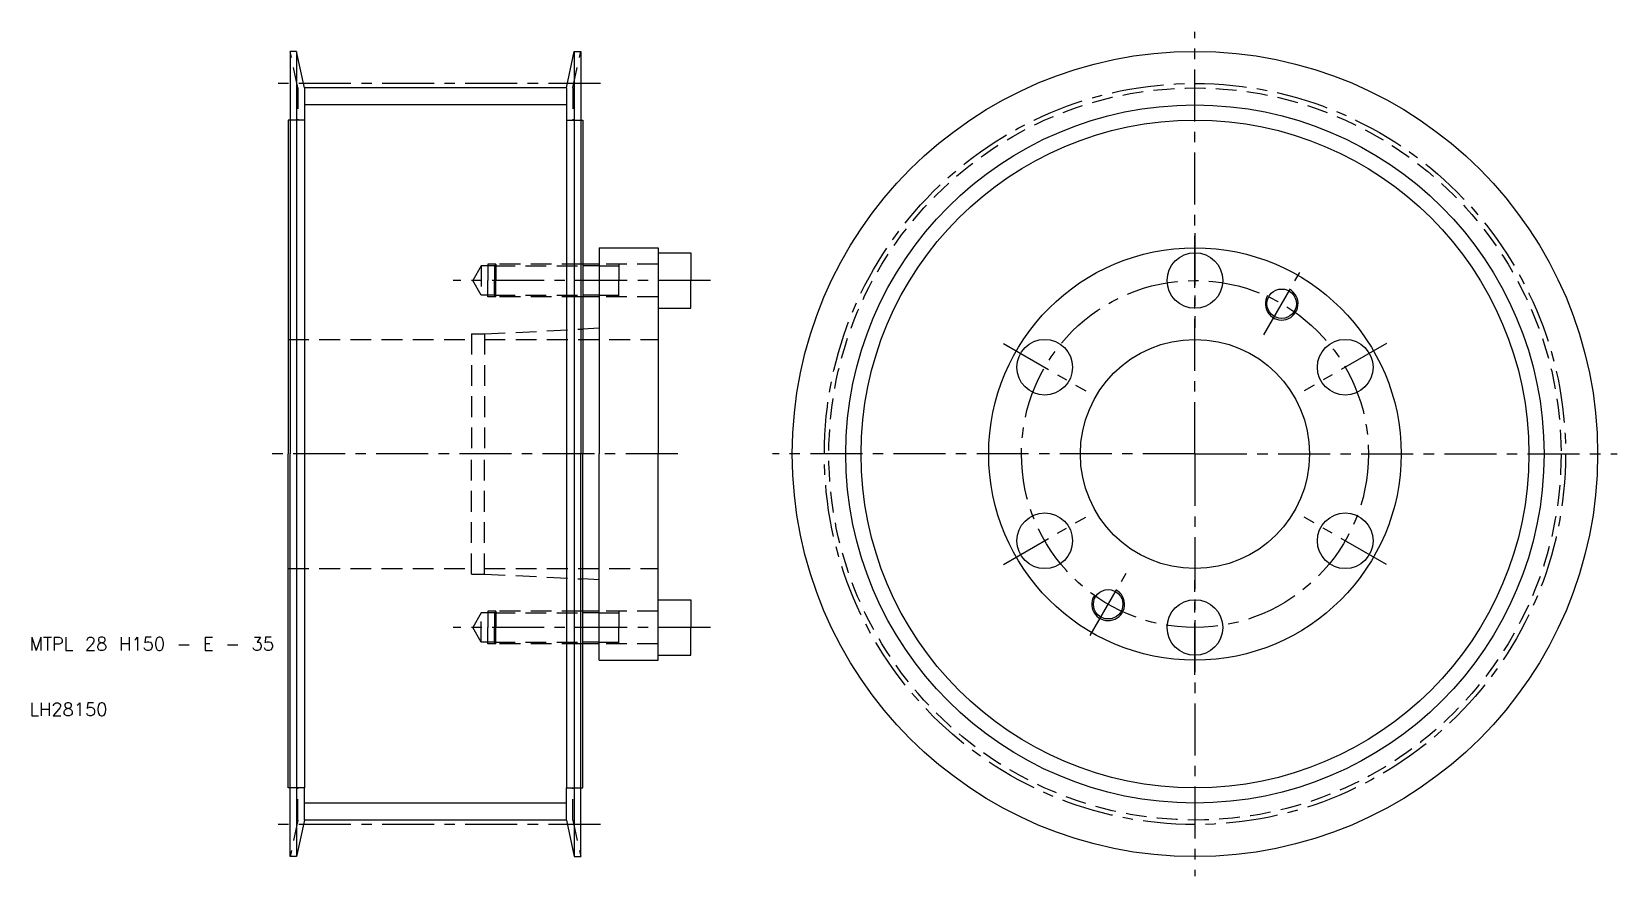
# Model space of a CAD drawing. Extents: x 10 to 252, y -14 to 114.
import ezdxf

# ---------------------------------------------------------------- set-up
doc = ezdxf.new("R2010")
doc.units = 0
doc.header["$LTSCALE"] = 0.25
doc.linetypes.add('CENTER', pattern=[50.8, 31.75, -6.35, 6.35, -6.35])
doc.linetypes.add('DASHED', pattern=[19.05, 12.7, -6.35])
doc.layers.get('0').update_dxf_attribs({"linetype": 'CONTINUOUS'})
doc.layers.add('CENTER', color=1, linetype='CENTER')
doc.styles.get("Standard").update_dxf_attribs({"font": 'txt.shx'})

msp = doc.modelspace()

# ---------------------------------------------------------------- linework, layer by layer
for p, q in [((49.8, 111.5), (49.8, 101)), ((50.8, 111.5), (49.8, 111.5)), ((50.8, 111.5), (50.8, -11.5)), ((52, 105.91), (50.8, 111.5)), ((92, 105.91), (93.2, 111.5)), ((93.2, 111.5), (93.2, -11.5)), ((93.2, 111.5), (94.2, 111.5)), ((94.2, 111.5), (94.2, 101)), ((92, 105.91), (52, 105.91)), ((52, 105.91), (52, 101)), ((92, 105.91), (92, 101)), ((49.5, 101), (49.5, 50)), ((49.8, 101), (49.5, 101)), ((49.8, 101), (49.8, 50)), ((52, 101), (52, -1)), ((92, 101), (92, -1)), ((94.2, 101), (94.2, 50)), ((94.2, 101), (94.5, 101)), ((94.5, 101), (94.5, 79)), ((97, 81.5), (97, 79)), ((97, 81.5), (106, 81.5)), ((106, 81.5), (106, 80.75)), ((106, 80.75), (106, 72.25)), ((106, 80.75), (111, 80.75)), ((111, 80.75), (111, 76.5)), ((97, 79), (94.5, 79)), ((94.5, 79), (94.5, 74)), ((97, 79), (97, 74)), ((111, 72.25), (111, 76.5)), ((97, 74), (94.5, 74)), ((94.5, 74), (94.5, 69.078571)), ((97, 74), (97, 69.2)), ((106, 72.25), (106, 50)), ((106, 72.25), (111, 72.25)), ((97, 69.2), (94.5, 69.078571)), ((94.5, 69.078571), (94.5, 50)), ((97, 69.2), (97, 50)), ((49.5, -1), (49.5, 50)), ((49.8, -1), (49.8, 50)), ((94.2, -1), (94.2, 50)), ((94.5, 30.921429), (94.5, 50)), ((97, 30.8), (97, 50)), ((106, 27.75), (106, 50)), ((97, 30.8), (94.5, 30.921429)), ((94.5, 26), (94.5, 30.921429)), ((97, 26), (97, 30.8)), ((106, 19.25), (106, 27.75)), ((106, 27.75), (111, 27.75)), ((111, 27.75), (111, 23.5)), ((97, 26), (94.5, 26)), ((94.5, 21), (94.5, 26)), ((97, 21), (97, 26)), ((111, 19.25), (111, 23.5)), ((94.5, -1), (94.5, 21)), ((97, 21), (94.5, 21)), ((97, 18.5), (97, 21)), ((97, 18.5), (106, 18.5)), ((106, 19.25), (111, 19.25)), ((106, 18.5), (106, 19.25)), ((49.8, -1), (49.5, -1)), ((49.8, -11.5), (49.8, -1)), ((52, -5.91), (52, -1)), ((92, -5.91), (92, -1)), ((94.2, -11.5), (94.2, -1)), ((94.2, -1), (94.5, -1)), ((52, -5.91), (50.8, -11.5)), ((92, -5.91), (52, -5.91)), ((92, -5.91), (93.2, -11.5)), ((50.8, -11.5), (49.8, -11.5)), ((93.2, -11.5), (94.2, -11.5))]:
    msp.add_line(p, q)
at = {"color": 3, "linetype": 'DASHED'}
for p, q in [((51, 105.91), (49.8, 111.5)), ((93, 105.91), (94.2, 111.5)), ((51, 105.91), (51, 101)), ((93, 105.91), (93, 101)), ((52, 101), (49.8, 101)), ((92, 101), (94.2, 101)), ((79, 78.75), (77.700962, 76.5)), ((79, 78.75), (79, 74.25)), ((81, 78.75), (79, 78.75)), ((81.25, 79), (80, 79)), ((80, 79), (80, 76.5)), ((81.25, 79), (81, 78.75)), ((81, 78.75), (94.5, 78.75)), ((81, 78.75), (81, 76.5)), ((94.5, 79), (81.25, 79)), ((81.25, 79), (81.25, 76.5)), ((106, 79), (97, 79)), ((97, 78.75), (100, 78.75)), ((100, 79), (100, 76.5)), ((79, 74.25), (77.700962, 76.5)), ((80, 74), (80, 76.5)), ((81, 74.25), (81, 76.5)), ((81.25, 74), (81.25, 76.5)), ((100, 74), (100, 76.5)), ((81, 74.25), (79, 74.25)), ((81.25, 74), (80, 74)), ((81, 74.25), (94.5, 74.25)), ((81.25, 74), (81, 74.25)), ((94.5, 74), (81.25, 74)), ((97, 74.25), (100, 74.25)), ((106, 74), (97, 74)), ((77.5, 68.35), (79.5, 68.35)), ((77.5, 68.35), (77.5, 50)), ((79.5, 68.35), (94.5, 69.078571)), ((79.5, 68.35), (79.5, 50)), ((49.5, 67.5), (77.5, 67.5)), ((79.5, 67.5), (106, 67.5)), ((77.5, 31.65), (77.5, 50)), ((79.5, 31.65), (79.5, 50)), ((49.5, 32.5), (77.5, 32.5)), ((77.5, 31.65), (79.5, 31.65)), ((79.5, 32.5), (106, 32.5)), ((79.5, 31.65), (94.5, 30.921429)), ((79, 25.75), (77.700962, 23.5)), ((79, 21.25), (79, 25.75)), ((81, 25.75), (79, 25.75)), ((80, 26), (80, 23.5)), ((81.25, 26), (80, 26)), ((81.25, 26), (81, 25.75)), ((81, 25.75), (94.5, 25.75)), ((81, 25.75), (81, 23.5)), ((94.5, 26), (81.25, 26)), ((81.25, 26), (81.25, 23.5)), ((106, 26), (97, 26)), ((97, 25.75), (100, 25.75)), ((100, 26), (100, 23.5)), ((79, 21.25), (77.700962, 23.5)), ((80, 21), (80, 23.5)), ((81, 21.25), (81, 23.5)), ((81.25, 21), (81.25, 23.5)), ((100, 21), (100, 23.5)), ((81, 21.25), (79, 21.25)), ((81.25, 21), (80, 21)), ((81, 21.25), (94.5, 21.25)), ((81.25, 21), (81, 21.25)), ((94.5, 21), (81.25, 21)), ((97, 21.25), (100, 21.25)), ((106, 21), (97, 21)), ((52, -1), (49.8, -1)), ((51, -5.91), (51, -1)), ((92, -1), (94.2, -1)), ((93, -5.91), (93, -1)), ((51, -5.91), (49.8, -11.5)), ((93, -5.91), (94.2, -11.5))]:
    msp.add_line(p, q, dxfattribs=at)
at = {"color": 3}
for p, q in [((92, 103.32), (52, 103.32)), ((97, 78.75), (94.5, 78.75)), ((97, 74.25), (94.5, 74.25)), ((97, 25.75), (94.5, 25.75)), ((97, 21.25), (94.5, 21.25)), ((92, -3.32), (52, -3.32))]:
    msp.add_line(p, q, dxfattribs=at)
for centre, radius in [((188, 50), 61.5), ((188, 50), 51), ((188, 50), 31.5), ((188, 50), 31.5), ((188, 76.5), 4.25), ((201.25, 72.949673), 2.25), ((165.050327, 63.25), 4.25), ((188, 50), 17.5), ((210.949673, 63.25), 4.25), ((165.050327, 36.75), 4.25), ((210.949673, 36.75), 4.25), ((174.75, 27.050327), 2.25), ((188, 23.5), 4.25)]:
    msp.add_circle(centre, radius)
at = {"color": 3, "linetype": 'DASHED'}
msp.add_circle((188, 50), 55.91, dxfattribs=at)
at = {"color": 3}
msp.add_circle((188, 50), 53.32, dxfattribs=at)
for centre in [(201.25, 72.949673), (174.75, 27.050327)]:
    msp.add_arc(centre, 2.5, 150, 62, dxfattribs=at)
at = {"layer": 'CENTER', "color": 1, "linetype": 'CENTER'}
for p, q in [((188, 50), (188, 114.5)), ((97.2, 106.595), (46.8, 106.595)), ((188, 83.75), (188, 69.25)), ((198.5, 68.186533), (204, 77.712813)), ((114, 76.5), (74.700962, 76.5)), ((158.771643, 66.875), (171.329011, 59.625)), ((217.228357, 66.875), (204.670989, 59.625)), ((109, 50), (46.5, 50)), ((188, 50), (123.5, 50)), ((188, 50), (252.5, 50)), ((188, 50), (188, -14.5)), ((158.771643, 33.125), (171.329011, 40.375)), ((217.228357, 33.125), (204.670989, 40.375)), ((172, 22.287187), (177.5, 31.813467)), ((188, 16.25), (188, 30.75)), ((114, 23.5), (74.700962, 23.5)), ((97.2, -6.595), (46.8, -6.595))]:
    msp.add_line(p, q, dxfattribs=at)
for radius in [56.595, 26.5]:
    msp.add_circle((188, 50), radius, dxfattribs=at)

# ---------------------------------------------------------------- texts
for s, p in [('MTPL 28 H150 - E - 35', (10, 20)), ('LH28150', (10, 10))]:
    msp.add_text(s, height=2).set_placement(p)

doc.saveas('drawing.dxf')
